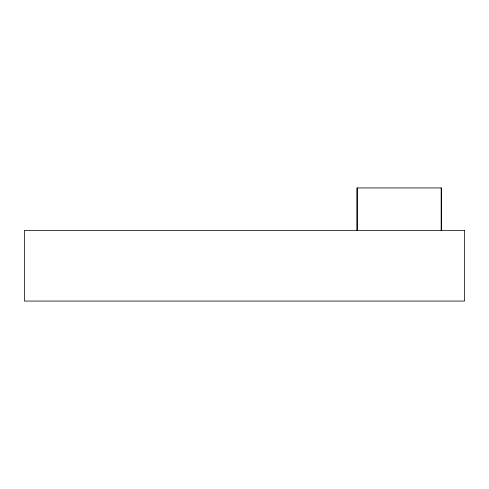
<?xml version="1.0" encoding="UTF-8"?>
<svg xmlns="http://www.w3.org/2000/svg" width="489" height="489" viewBox="0 0 489 489"><rect width="100%" height="100%" fill="white"/><g stroke="black" fill="none" stroke-linecap="round" stroke-linejoin="round"><path stroke-width="0.73" d="M441.475 230.356L441.475 187.935L356.952 187.935L356.952 230.356M441.17 187.935L441.17 230.356M357.263 187.935L357.263 230.356M464.55 230.356L24.45 230.356L24.45 301.065L464.55 301.065L464.55 230.356"/></g></svg>
